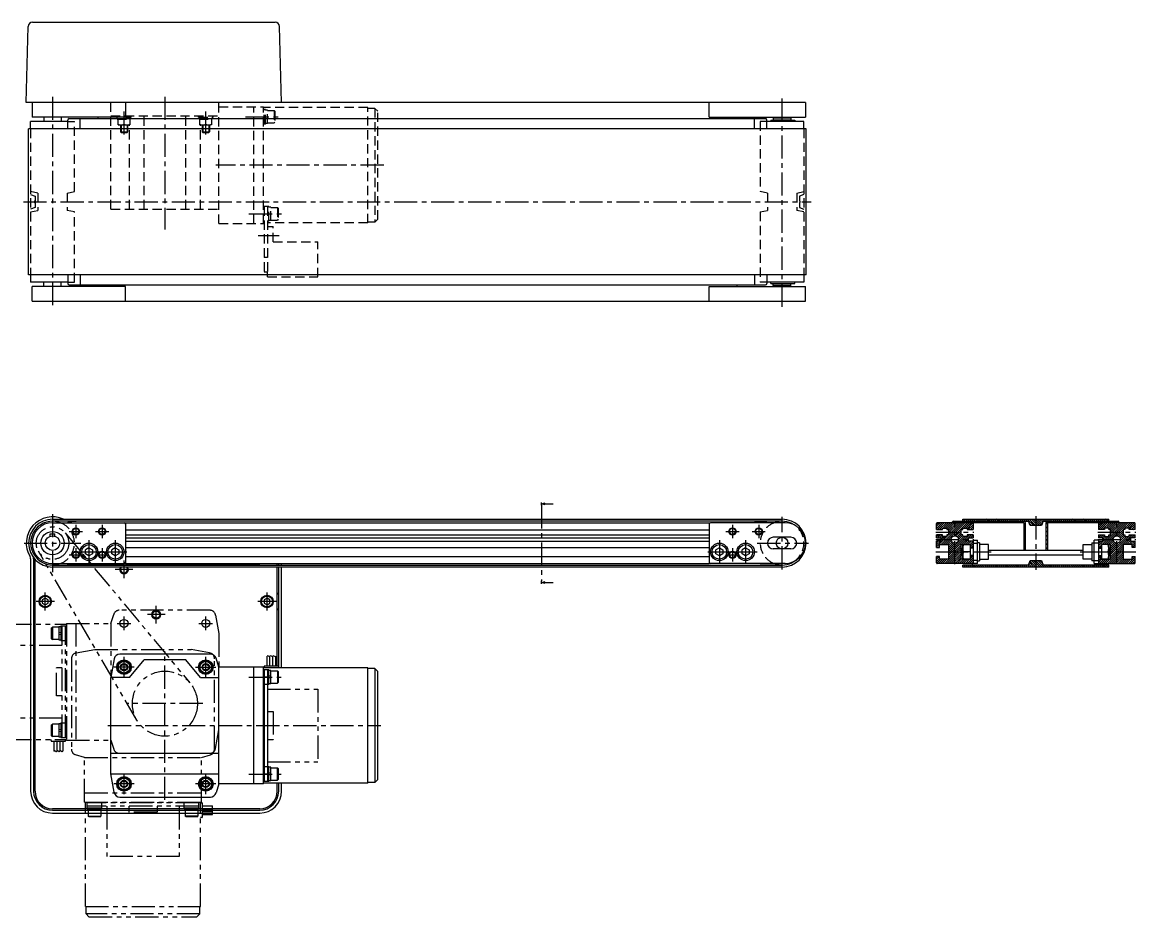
# Model space of a CAD drawing. Extents: x 0 to 1146, y -8 to 613.
# Drawn here: x 383 to 1146, y 0 to 613 of the extents above; entities that cross this region are included whole.
import ezdxf

# ---------------------------------------------------------------- set-up
doc = ezdxf.new("R2010")
doc.units = 0
doc.header["$LTSCALE"] = 0.5
for name, pattern in [('CENTER', [50.8, 31.75, -6.35, 6.35, -6.35]), ('DASHED', [19.05, 12.7, -6.35]), ('PHANTOM', [63.5, 31.75, -6.35, 6.35, -6.35, 6.35, -6.35])]:
    doc.linetypes.add(name, pattern=pattern)
doc.layers.get('0').update_dxf_attribs({"linetype": 'CONTINUOUS'})
for name, color, linetype in [('MSM_CENTER', 1, 'CENTER'), ('MSM_CONTINUOUS', 7, 'CONTINUOUS'), ('MSM_DASHED', 4, 'DASHED'), ('MSM_IMAGINARY', 6, 'PHANTOM'), ('MSM_NARROW', 5, 'CONTINUOUS')]:
    doc.layers.add(name, color=color, linetype=linetype)

# ---------------------------------------------------------------- blocks, each defined once
blk = doc.blocks.new('_OPEN30')
at = {"color": 0, "linetype": 'BYBLOCK'}
for p, q in [((-1, 0.27), (0, 0)), ((0, 0), (-1, -0.27)), ((0, 0), (-1, 0))]:
    blk.add_line(p, q, dxfattribs=at)
blk = doc.blocks.new('*U79')
at = {"layer": 'MSM_CONTINUOUS'}
blk.add_lwpolyline([(741.06, 282.9), (746.56, 282.9)], dxfattribs=at)
at = {"layer": 'MSM_CONTINUOUS', "xscale": 2.5, "yscale": 2.5, "zscale": 2.5, "rotation": 180}
blk.add_blockref('_OPEN30', (738.56, 282.9), dxfattribs=at)
blk = doc.blocks.new('*U80')
at = {"layer": 'MSM_CONTINUOUS'}
blk.add_lwpolyline([(741.06, 229.1), (746.56, 229.1)], dxfattribs=at)
at = {"layer": 'MSM_CONTINUOUS', "xscale": 2.5, "yscale": 2.5, "zscale": 2.5, "rotation": 180}
blk.add_blockref('_OPEN30', (738.56, 229.1), dxfattribs=at)

msp = doc.modelspace()

# ---------------------------------------------------------------- linework, layer by layer
at = {"layer": 'MSM_CENTER'}
for p, q in [((403.52, 561.9), (403.52, 417.9)), ((480.52, 561.9), (480.52, 470.9)), ((903.52, 417.9), (903.52, 561.9)), ((452.52, 535.9), (452.52, 552.9)), ((508.52, 535.9), (508.52, 552.9)), ((535.83, 548.13), (559.83, 548.13)), ((630.52, 514.9), (515.52, 514.9)), ((383.62, 489.9), (923.42, 489.9)), ((538.13, 481.66), (562.13, 481.66)), ((558.82, 466.66), (544.52, 466.66)), ((403.52, 275.9), (403.52, 236.1)), ((738.56, 281.9), (738.56, 230.1)), ((419.52, 268.5), (419.52, 259.5)), ((437.52, 268.5), (437.52, 259.5)), ((869.52, 268.5), (869.52, 259.5)), ((887.52, 268.5), (887.52, 259.5)), ((903.52, 238), (903.52, 274)), ((1021.89, 241.5), (1021.89, 270.5)), ((1077.39, 274.4), (1077.39, 237.6)), ((1132.89, 241.5), (1132.89, 270.5)), ((415.02, 264), (424.02, 264)), ((433.02, 264), (442.02, 264)), ((865.02, 264), (874.02, 264)), ((883.02, 264), (892.02, 264)), ((1008.89, 263.5), (1034.89, 263.5)), ((1119.89, 263.5), (1145.89, 263.5)), ((384.07, 256), (422.97, 256)), ((419.52, 252.5), (419.52, 243.5)), ((428.52, 258), (428.52, 242)), ((437.52, 252.5), (437.52, 243.5)), ((446.52, 258), (446.52, 242)), ((860.52, 258), (860.52, 242)), ((869.52, 252.5), (869.52, 243.5)), ((878.52, 258), (878.52, 242)), ((886.52, 256), (921.52, 256)), ((1008.89, 258.5), (1034.89, 258.5)), ((1119.89, 258.5), (1145.89, 258.5)), ((415.02, 248), (424.02, 248)), ((420.52, 250), (436.52, 250)), ((433.02, 248), (442.02, 248)), ((438.52, 250), (454.52, 250)), ((852.52, 250), (868.52, 250)), ((865.02, 248), (874.02, 248)), ((870.52, 250), (886.52, 250)), ((1008.89, 250), (1046.89, 250)), ((1107.89, 250), (1145.89, 250)), ((458.62, 238), (446.42, 238)), ((452.52, 231.9), (452.52, 244.1)), ((398.52, 209.75), (398.52, 222.25)), ((550.52, 209.75), (550.52, 222.25)), ((404.77, 216), (392.27, 216)), ((556.77, 216), (544.27, 216)), ((480.72, 207), (468.52, 207)), ((474.62, 200.9), (474.62, 213.1)), ((447.77, 201), (457.27, 201)), ((452.52, 196.25), (452.52, 205.75)), ((503.77, 201), (513.27, 201)), ((508.52, 196.25), (508.52, 205.75)), ((452.52, 164), (452.52, 178)), ((480.52, 80), (480.52, 182)), ((508.52, 164), (508.52, 178)), ((459.52, 171), (445.52, 171)), ((501.52, 171), (515.52, 171)), ((538.13, 164.23), (560.13, 164.23)), ((541.52, 164.23), (548.52, 164.23)), ((506.52, 146), (454.52, 146)), ((441.52, 131), (628.52, 131)), ((452.52, 84), (452.52, 98)), ((508.52, 84), (508.52, 98)), ((538.13, 97.77), (560.13, 97.77)), ((541.52, 97.77), (548.52, 97.77)), ((459.52, 91), (445.52, 91)), ((515.52, 91), (501.52, 91))]:
    msp.add_line(p, q, dxfattribs=at)
at = {"layer": 'MSM_CONTINUOUS'}
for p, q in [((389.89, 612.9), (556.16, 612.9)), ((385.52, 557.9), (386.89, 609.98)), ((560.52, 557.9), (559.16, 609.98)), ((919.52, 557.9), (385.52, 557.9)), ((389.52, 557.9), (389.52, 547.9)), ((453.52, 557.9), (453.52, 547.9)), ((853.52, 547.9), (853.52, 557.9)), ((919.52, 557.9), (919.52, 547.9)), ((413.97, 544.9), (388.52, 544.9)), ((388.52, 539.9), (388.52, 544.9)), ((453.52, 547.9), (389.52, 547.9)), ((397.52, 547.9), (397.52, 544.9)), ((409.52, 547.9), (409.52, 544.9)), ((413.97, 539.9), (413.97, 545.9)), ((414.97, 546.9), (892.08, 546.9)), ((422.48, 539.9), (422.48, 546.9)), ((434.52, 547.9), (434.52, 546.9)), ((853.52, 547.9), (919.52, 547.9)), ((872.52, 546.9), (872.52, 547.9)), ((884.57, 539.9), (884.57, 546.9)), ((893.08, 539.9), (893.08, 545.9)), ((918.52, 544.9), (893.08, 544.9)), ((895.87, 545.9), (912.27, 545.9)), ((895.87, 545.9), (895.87, 544.9)), ((897.72, 547.55), (897.52, 547.35)), ((897.52, 547.35), (909.52, 547.35)), ((897.52, 547.35), (897.52, 546.05)), ((897.52, 546.05), (909.52, 546.05)), ((897.72, 547.55), (909.32, 547.55)), ((897.77, 546.05), (897.77, 545.9)), ((899.52, 547.55), (899.52, 547.9)), ((907.52, 547.55), (907.52, 547.9)), ((909.27, 546.05), (909.27, 545.9)), ((909.32, 547.55), (909.52, 547.35)), ((909.32, 547.55), (909.52, 547.35)), ((909.52, 547.35), (909.52, 546.05)), ((912.27, 545.9), (912.27, 544.9)), ((918.52, 539.9), (918.52, 544.9)), ((919.92, 539.9), (387.12, 539.9)), ((387.12, 439.9), (387.12, 539.9)), ((919.92, 439.9), (919.92, 539.9)), ((919.92, 439.9), (387.12, 439.9)), ((388.52, 439.9), (388.52, 434.9)), ((413.97, 439.9), (413.97, 433.9)), ((422.48, 439.9), (422.48, 432.9)), ((884.57, 439.9), (884.57, 432.9)), ((893.08, 439.9), (893.08, 433.9)), ((918.52, 439.9), (918.52, 434.9)), ((413.97, 434.9), (388.52, 434.9)), ((389.52, 421.9), (389.52, 431.9)), ((453.52, 431.9), (389.52, 431.9)), ((397.52, 431.9), (397.52, 434.9)), ((409.52, 431.9), (409.52, 434.9)), ((414.97, 432.9), (892.08, 432.9)), ((434.52, 431.9), (434.52, 432.9)), ((453.52, 421.9), (453.52, 431.9)), ((853.52, 431.9), (919.52, 431.9)), ((853.52, 421.9), (853.52, 431.9)), ((872.52, 432.9), (872.52, 431.9)), ((918.52, 434.9), (893.08, 434.9)), ((895.87, 433.9), (895.87, 434.9)), ((895.87, 433.9), (912.27, 433.9)), ((897.52, 433.75), (909.52, 433.75)), ((897.52, 432.45), (897.52, 433.75)), ((897.52, 432.45), (909.52, 432.45)), ((897.72, 432.25), (897.52, 432.45)), ((897.72, 432.25), (909.32, 432.25)), ((897.77, 433.75), (897.77, 433.9)), ((899.52, 431.9), (899.52, 432.25)), ((907.52, 431.9), (907.52, 432.25)), ((909.27, 433.75), (909.27, 433.9)), ((909.32, 432.25), (909.52, 432.45)), ((909.52, 432.45), (909.52, 433.75)), ((912.27, 433.9), (912.27, 434.9)), ((919.52, 421.9), (919.52, 431.9)), ((389.52, 421.9), (919.52, 421.9)), ((738.56, 281.9), (738.56, 283.9)), ((403.52, 272.4), (903.52, 272.4)), ((903.52, 271), (403.52, 271)), ((403.52, 270), (452.52, 270)), ((422.42, 270.99), (413.97, 270.26)), ((413.97, 270.26), (413.99, 270)), ((453.52, 270), (853.52, 270)), ((453.52, 270), (453.52, 242)), ((853.52, 270), (853.52, 242)), ((905.52, 270), (854.52, 270)), ((884.63, 270.99), (893.08, 270.26)), ((893.06, 270), (893.08, 270.26)), ((1009.39, 265.25), (1009.39, 269.5)), ((1069.39, 270), (1009.89, 270)), ((1020.39, 270), (1020.39, 270.5)), ((1020.89, 271), (1072.39, 271)), ((1027.39, 272.4), (1127.39, 272.4)), ((1027.39, 271), (1027.39, 272.4)), ((1034.39, 269.5), (1034.39, 265.25)), ((1069.39, 251), (1069.39, 270)), ((1070.39, 251), (1070.39, 270)), ((1073.49, 268), (1072.39, 271)), ((1076.89, 268), (1073.49, 268)), ((1081.29, 268), (1077.89, 268)), ((1082.39, 271), (1081.29, 268)), ((1082.39, 271), (1133.89, 271)), ((1084.39, 270), (1084.39, 251)), ((1085.39, 270), (1085.39, 251)), ((1144.89, 270), (1085.39, 270)), ((1120.39, 269.5), (1120.39, 265.25)), ((1127.39, 271), (1127.39, 272.4)), ((1134.39, 270.5), (1134.39, 270)), ((1145.39, 265.25), (1145.39, 269.5)), ((402.02, 262.4), (405.02, 262.4)), ((402.02, 260.77), (402.02, 262.4)), ((405.02, 260.77), (405.02, 262.4)), ((453.52, 265.2), (853.52, 265.2)), ((453.52, 261.7), (853.52, 261.7)), ((453.52, 259.6), (853.52, 259.6)), ((909.52, 260), (897.52, 260)), ((1009.39, 265.25), (1013.39, 265.25)), ((1013.39, 261.75), (1009.39, 261.75)), ((1009.39, 259.6), (1009.39, 261.75)), ((1009.39, 259.6), (1012.39, 259.6)), ((1012.39, 259.6), (1012.39, 257.4)), ((1013.39, 265.25), (1013.39, 266.35)), ((1013.39, 266.35), (1016.39, 266.35)), ((1013.39, 260.65), (1013.39, 261.75)), ((1016.39, 260.65), (1013.39, 260.65)), ((1016.39, 266.35), (1016.39, 265.25)), ((1016.39, 265.25), (1017.59, 265.25)), ((1017.59, 261.75), (1016.39, 261.75)), ((1016.39, 261.75), (1016.39, 260.65)), ((1017.59, 265.25), (1017.59, 261.75)), ((1026.19, 261.75), (1026.19, 265.25)), ((1026.19, 265.25), (1027.39, 265.25)), ((1027.39, 261.75), (1026.19, 261.75)), ((1027.39, 265.25), (1027.39, 266.35)), ((1027.39, 266.35), (1030.39, 266.35)), ((1027.39, 260.65), (1027.39, 261.75)), ((1030.39, 260.65), (1027.39, 260.65)), ((1030.39, 266.35), (1030.39, 265.25)), ((1030.39, 265.25), (1034.39, 265.25)), ((1034.39, 261.75), (1030.39, 261.75)), ((1030.39, 261.75), (1030.39, 260.65)), ((1031.39, 257.4), (1031.39, 259.6)), ((1031.39, 259.6), (1034.39, 259.6)), ((1034.39, 261.75), (1034.39, 259.6)), ((1124.39, 265.25), (1120.39, 265.25)), ((1120.39, 261.75), (1120.39, 259.6)), ((1120.39, 261.75), (1124.39, 261.75)), ((1123.39, 259.6), (1120.39, 259.6)), ((1123.39, 257.4), (1123.39, 259.6)), ((1127.39, 266.35), (1124.39, 266.35)), ((1124.39, 266.35), (1124.39, 265.25)), ((1124.39, 261.75), (1124.39, 260.65)), ((1124.39, 260.65), (1127.39, 260.65)), ((1127.39, 265.25), (1127.39, 266.35)), ((1128.59, 265.25), (1127.39, 265.25)), ((1127.39, 260.65), (1127.39, 261.75)), ((1127.39, 261.75), (1128.59, 261.75)), ((1128.59, 261.75), (1128.59, 265.25)), ((1138.39, 265.25), (1137.19, 265.25)), ((1137.19, 265.25), (1137.19, 261.75)), ((1137.19, 261.75), (1138.39, 261.75)), ((1141.39, 266.35), (1138.39, 266.35)), ((1138.39, 266.35), (1138.39, 265.25)), ((1138.39, 261.75), (1138.39, 260.65)), ((1138.39, 260.65), (1141.39, 260.65)), ((1141.39, 265.25), (1141.39, 266.35)), ((1145.39, 265.25), (1141.39, 265.25)), ((1141.39, 260.65), (1141.39, 261.75)), ((1141.39, 261.75), (1145.39, 261.75)), ((1145.39, 259.6), (1142.39, 259.6)), ((1142.39, 259.6), (1142.39, 257.4)), ((1145.39, 259.6), (1145.39, 261.75)), ((428.52, 252.75), (426.14, 251.37)), ((428.52, 252.75), (430.9, 251.37)), ((446.52, 252.75), (444.14, 251.37)), ((446.52, 252.75), (448.9, 251.37)), ((453.52, 257.4), (853.52, 257.4)), ((453.52, 253.1), (853.52, 253.1)), ((860.52, 252.75), (858.14, 251.37)), ((860.52, 252.75), (862.9, 251.37)), ((878.52, 252.75), (876.14, 251.37)), ((878.52, 252.75), (880.9, 251.37)), ((909.52, 252), (897.52, 252)), ((1012.39, 257.4), (1009.39, 257.4)), ((1009.39, 253.1), (1009.39, 257.4)), ((1009.39, 253.1), (1011.39, 253.1)), ((1011.39, 253.1), (1011.39, 255.1)), ((1011.39, 255.1), (1017.59, 255.1)), ((1017.59, 255.1), (1017.59, 244.9)), ((1026.19, 244.9), (1026.19, 255.1)), ((1026.19, 255.1), (1032.39, 255.1)), ((1026.89, 252.46), (1027.39, 252.96)), ((1026.89, 252.46), (1026.89, 247.54)), ((1027.39, 245), (1027.39, 255)), ((1027.39, 255), (1032.39, 255)), ((1034.39, 257.4), (1031.39, 257.4)), ((1032.39, 255.1), (1032.39, 244.9)), ((1032.39, 253.1), (1034.39, 253.1)), ((1034.39, 253), (1032.39, 253)), ((1034.39, 258), (1034.39, 242)), ((1034.39, 258), (1037.39, 258)), ((1034.39, 256), (1037.39, 256)), ((1037.39, 242), (1037.39, 258)), ((1038.89, 256.1), (1037.39, 256.1)), ((1038.89, 256.1), (1038.89, 243.9)), ((1044.89, 255), (1038.89, 255)), ((1044.89, 245), (1044.89, 255)), ((1109.89, 255), (1115.89, 255)), ((1109.89, 245), (1109.89, 255)), ((1115.89, 256.1), (1117.39, 256.1)), ((1115.89, 256.1), (1115.89, 243.9)), ((1120.39, 258), (1117.39, 258)), ((1117.39, 242), (1117.39, 258)), ((1120.39, 256), (1117.39, 256)), ((1120.39, 258), (1120.39, 242)), ((1120.39, 257.4), (1123.39, 257.4)), ((1122.39, 253.1), (1120.39, 253.1)), ((1120.39, 253), (1122.39, 253)), ((1128.59, 255.1), (1122.39, 255.1)), ((1122.39, 255.1), (1122.39, 244.9)), ((1127.39, 255), (1122.39, 255)), ((1127.39, 245), (1127.39, 255)), ((1127.89, 252.46), (1127.39, 252.96)), ((1127.89, 252.46), (1127.89, 247.54)), ((1128.59, 244.9), (1128.59, 255.1)), ((1143.39, 255.1), (1137.19, 255.1)), ((1137.19, 255.1), (1137.19, 244.9)), ((1142.39, 257.4), (1145.39, 257.4)), ((1143.39, 253.1), (1143.39, 255.1)), ((1145.39, 253.1), (1143.39, 253.1)), ((1145.39, 253.1), (1145.39, 257.4)), ((388.52, 245.18), (388.52, 86)), ((390.52, 245.18), (390.52, 86)), ((391.52, 86), (391.52, 244.82)), ((426.14, 248.63), (426.14, 251.37)), ((428.52, 247.25), (426.14, 248.63)), ((430.9, 248.63), (428.52, 247.25)), ((430.9, 251.37), (430.9, 248.63)), ((444.14, 248.63), (444.14, 251.37)), ((446.52, 247.25), (444.14, 248.63)), ((448.9, 248.63), (446.52, 247.25)), ((448.9, 251.37), (448.9, 248.63)), ((453.52, 246.9), (853.52, 246.9)), ((858.14, 248.63), (858.14, 251.37)), ((860.52, 247.25), (858.14, 248.63)), ((862.9, 248.63), (860.52, 247.25)), ((862.9, 251.37), (862.9, 248.63)), ((876.14, 248.63), (876.14, 251.37)), ((878.52, 247.25), (876.14, 248.63)), ((880.9, 248.63), (878.52, 247.25)), ((880.9, 251.37), (880.9, 248.63)), ((1011.39, 246.9), (1009.39, 246.9)), ((1009.39, 242.5), (1009.39, 246.9)), ((1011.39, 244.9), (1011.39, 246.9)), ((1017.59, 244.9), (1011.39, 244.9)), ((1032.39, 244.9), (1026.19, 244.9)), ((1026.89, 247.54), (1027.39, 247.04)), ((1027.39, 245), (1032.39, 245)), ((1032.39, 250), (1027.83, 250)), ((1032.39, 247), (1034.39, 247)), ((1034.39, 246.9), (1032.39, 246.9)), ((1038.89, 245), (1044.89, 245)), ((1109.89, 251), (1044.89, 251)), ((1109.89, 247.8), (1044.89, 247.8)), ((1115.89, 245), (1109.89, 245)), ((1122.39, 247), (1120.39, 247)), ((1120.39, 246.9), (1122.39, 246.9)), ((1122.39, 250), (1126.94, 250)), ((1127.39, 245), (1122.39, 245)), ((1122.39, 244.9), (1128.59, 244.9)), ((1127.89, 247.54), (1127.39, 247.04)), ((1137.19, 244.9), (1143.39, 244.9)), ((1143.39, 244.9), (1143.39, 246.9)), ((1143.39, 246.9), (1145.39, 246.9)), ((1145.39, 242.5), (1145.39, 246.9)), ((403.52, 242), (452.52, 242)), ((403.52, 241), (903.52, 241)), ((903.52, 239.6), (403.52, 239.6)), ((545.52, 241), (413.47, 241)), ((453.52, 242), (853.52, 242)), ((557.52, 241), (557.52, 242)), ((557.52, 171.8), (557.52, 239.6)), ((558.52, 241), (558.52, 242)), ((558.52, 170.5), (558.52, 239.6)), ((560.52, 241), (560.52, 242)), ((560.52, 170.5), (560.52, 239.6)), ((905.52, 242), (854.52, 242)), ((888.52, 242), (903.52, 242)), ((1033.89, 242), (1009.89, 242)), ((1072.39, 241), (1027.39, 241)), ((1027.39, 239.6), (1027.39, 241)), ((1127.39, 239.6), (1027.39, 239.6)), ((1037.39, 244), (1034.39, 244)), ((1037.39, 242), (1034.39, 242)), ((1037.39, 243.9), (1038.89, 243.9)), ((1072.39, 241), (1073.49, 244)), ((1073.49, 244), (1076.89, 244)), ((1077.89, 244), (1081.29, 244)), ((1081.29, 244), (1082.39, 241)), ((1127.39, 241), (1082.39, 241)), ((1117.39, 243.9), (1115.89, 243.9)), ((1117.39, 244), (1120.39, 244)), ((1117.39, 242), (1120.39, 242)), ((1120.89, 242), (1144.89, 242)), ((1127.39, 239.6), (1127.39, 241)), ((738.56, 228.1), (738.56, 230.1)), ((398.52, 218.31), (396.52, 217.15)), ((396.52, 217.15), (396.52, 214.85)), ((396.52, 214.85), (398.52, 213.69)), ((400.52, 217.15), (398.52, 218.31)), ((398.52, 213.69), (400.52, 214.85)), ((400.52, 214.85), (400.52, 217.15)), ((550.52, 218.31), (548.52, 217.15)), ((548.52, 217.15), (548.52, 214.85)), ((548.52, 214.85), (550.52, 213.69)), ((552.52, 217.15), (550.52, 218.31)), ((550.52, 213.69), (552.52, 214.85)), ((552.52, 214.85), (552.52, 217.15)), ((445.76, 176.69), (443.52, 164)), ((452.52, 175.62), (448.52, 173.31)), ((511.77, 180), (449.7, 180)), ((456.52, 173.31), (452.52, 175.62)), ((456.19, 164), (466.26, 176)), ((494.79, 176), (466.26, 176)), ((504.86, 164), (494.79, 176)), ((508.52, 175.62), (504.52, 173.31)), ((512.52, 173.31), (508.52, 175.62)), ((517.52, 171), (515.58, 177.2)), ((550.52, 171.8), (550.52, 178.55)), ((552.52, 171.8), (552.52, 178.55)), ((554.52, 171.8), (554.52, 178.55)), ((556.52, 171.8), (556.52, 178.55)), ((448.52, 173.31), (448.52, 168.69)), ((448.52, 168.69), (452.52, 166.38)), ((452.52, 166.38), (456.52, 168.69)), ((456.52, 168.69), (456.52, 173.31)), ((504.52, 173.31), (504.52, 168.69)), ((504.52, 168.69), (508.52, 166.38)), ((508.52, 166.38), (512.52, 168.69)), ((512.52, 168.69), (512.52, 173.31)), ((517.52, 91), (517.52, 171)), ((548.02, 171), (517.52, 171)), ((541.52, 91), (541.52, 171)), ((548.02, 91), (548.02, 171)), ((619.52, 170.5), (548.02, 170.5)), ((551.82, 169.23), (548.02, 169.23)), ((548.52, 170.5), (548.52, 171.3)), ((548.52, 169.23), (548.52, 92.77)), ((558.02, 171.8), (549.02, 171.8)), ((550.82, 169.23), (550.82, 92.77)), ((551.82, 159.23), (551.82, 169.23)), ((553.12, 168.83), (551.82, 168.83)), ((553.13, 159.63), (553.13, 168.83)), ((553.13, 168.48), (557.63, 168.48)), ((558.13, 167.98), (557.63, 168.48)), ((557.63, 168.48), (557.63, 159.98)), ((558.13, 167.98), (558.13, 160.48)), ((619.52, 91.5), (619.52, 170.5)), ((624.52, 170), (619.52, 170)), ((624.52, 170), (624.52, 92)), ((626.52, 168), (624.52, 170)), ((626.52, 94), (626.52, 168)), ((443.52, 98), (443.52, 164)), ((456.19, 164), (443.52, 164)), ((504.86, 164), (517.52, 164)), ((550.82, 164.23), (548.52, 164.23)), ((553.13, 164.76), (551.83, 165.04)), ((553.13, 163.43), (551.83, 163.71)), ((558.13, 160.48), (557.63, 159.98)), ((551.82, 159.23), (548.02, 159.23)), ((553.12, 159.63), (551.82, 159.63)), ((553.13, 159.98), (557.63, 159.98)), ((443.52, 112), (517.52, 112)), ((551.82, 102.77), (548.02, 102.77)), ((551.82, 92.77), (551.82, 102.77)), ((553.12, 102.37), (551.82, 102.37)), ((553.13, 93.17), (553.13, 102.37)), ((553.13, 102.02), (557.63, 102.02)), ((558.13, 101.52), (557.63, 102.02)), ((557.63, 93.52), (557.63, 102.02)), ((558.13, 101.52), (558.13, 94.02)), ((443.52, 98), (517.52, 98)), ((445.76, 85.31), (443.52, 98)), ((452.52, 95.62), (448.52, 93.31)), ((448.52, 93.31), (448.52, 88.69)), ((456.52, 93.31), (452.52, 95.62)), ((456.52, 88.69), (456.52, 93.31)), ((508.52, 95.62), (504.52, 93.31)), ((504.52, 93.31), (504.52, 88.69)), ((512.52, 93.31), (508.52, 95.62)), ((512.52, 88.69), (512.52, 93.31)), ((551.82, 92.77), (548.02, 92.77)), ((550.82, 97.77), (548.52, 97.77)), ((553.12, 93.17), (551.82, 93.17)), ((553.13, 98.29), (551.83, 98.57)), ((553.13, 96.96), (551.83, 97.24)), ((553.13, 93.52), (557.63, 93.52)), ((558.13, 94.02), (557.63, 93.52)), ((624.52, 92), (619.52, 92)), ((624.52, 92), (626.52, 94)), ((448.52, 88.69), (452.52, 86.38)), ((452.52, 86.38), (456.52, 88.69)), ((504.52, 88.69), (508.52, 86.38)), ((508.52, 86.38), (512.52, 88.69)), ((517.52, 91), (515.58, 84.8)), ((548.02, 91), (517.52, 91)), ((619.52, 91.5), (548.02, 91.5)), ((557.52, 86), (557.52, 91.5)), ((558.52, 86), (558.52, 91.5)), ((560.52, 86), (560.52, 91.5)), ((449.7, 82), (511.77, 82)), ((545.52, 74), (403.52, 74)), ((403.52, 73), (545.52, 73)), ((403.52, 71), (545.52, 71))]:
    msp.add_line(p, q, dxfattribs=at)
for centre, radius in [((403.52, 256), 8), ((403.52, 256), 5), ((419.52, 264), 2.07), ((437.52, 264), 2.07), ((869.52, 264), 2.07), ((887.52, 264), 2.07), ((903.52, 256), 4), ((1021.89, 258.5), 2.5), ((1132.89, 258.5), 2.5), ((428.52, 250), 6), ((428.52, 250), 5), ((446.52, 250), 6), ((446.52, 250), 5), ((860.52, 250), 6), ((860.52, 250), 5), ((878.52, 250), 6), ((878.52, 250), 5), ((419.52, 248), 2.07), ((437.52, 248), 2.07), ((869.52, 248), 2.07), ((398.52, 216), 4.25), ((398.52, 216), 3.75), ((550.52, 216), 4.25), ((550.52, 216), 3.75), ((474.62, 207), 2.46), ((452.52, 201), 2.75), ((508.52, 201), 2.75), ((452.52, 171), 5), ((508.52, 171), 5), ((452.52, 171), 4), ((452.52, 171), 2.5), ((508.52, 171), 4), ((508.52, 171), 2.5), ((452.52, 91), 5), ((452.52, 91), 4), ((452.52, 91), 2.07), ((508.52, 91), 5), ((508.52, 91), 4), ((508.52, 91), 2.07)]:
    msp.add_circle(centre, radius, dxfattribs=at)
for centre, radius, start, end in [((389.89, 609.9), 3, 90, 178.5), ((556.16, 609.9), 3, 1.5, 90), ((414.97, 545.9), 1, 90, 180), ((892.08, 545.9), 1, 0, 90), ((414.97, 433.9), 1, 180, 270), ((892.08, 433.9), 1, 270, 0), ((403.52, 256), 18, 65.65935, 211.00272), ((403.52, 256), 16.4, 90, 270), ((403.52, 256), 15, 68.96053, 291.03947), ((403.52, 256), 14, 90, 270), ((422.46, 270.5), 0.5, 90, 95), ((452.52, 269), 1, 0, 90), ((854.52, 269), 1, 90, 180), ((884.59, 270.5), 0.5, 85, 90), ((903.52, 256), 15, 56.63299, 111.03947), ((903.52, 256), 16.4, 270, 90), ((905.52, 256), 14, 270, 90), ((1009.89, 269.5), 0.5, 90, 180), ((1020.89, 270.5), 0.5, 90, 180), ((1033.89, 269.5), 0.5, 0, 90), ((1069.39, 270), 1, 0, 90), ((1077.39, 268), 0.5, 0, 180), ((1085.39, 270), 1, 90, 180), ((1120.89, 269.5), 0.5, 90, 180), ((1133.89, 270.5), 0.5, 0, 90), ((1144.89, 269.5), 0.5, 0, 90), ((897.52, 256), 4, 90, 270), ((909.52, 256), 4, 270, 90), ((1034.61, 252.5), 7.22, 159.74384, 200.25616), ((1120.16, 252.5), 7.22, 339.74384, 20.25616), ((385.52, 245.18), 3, 0, 31.00272), ((385.52, 245.18), 5, 0, 10.76835), ((1034.61, 247.5), 7.22, 159.74384, 200.25616), ((1120.16, 247.5), 7.22, 339.74384, 20.25616), ((452.52, 238), 3, 147.76905, 32.23095), ((452.52, 243), 1, 270, 0), ((854.52, 243), 1, 180, 270), ((903.52, 256), 15, 248.96053, 303.36701), ((1009.89, 242.5), 0.5, 180, 270), ((1033.89, 242.5), 0.5, 270, 0), ((1077.39, 244), 0.5, 180, 0), ((1120.89, 242.5), 0.5, 180, 270), ((1144.89, 242.5), 0.5, 270, 0), ((391.52, 222), 1, 180, 270), ((557.52, 222), 1, 270, 0), ((391.52, 210), 1, 90, 180), ((557.52, 210), 1, 0, 90), ((449.7, 176), 4, 90, 170), ((452.52, 171), 4.6, 90.40815, 149.59185), ((452.52, 171), 4.6, 30.40815, 89.59185), ((508.52, 171), 4.6, 90.40815, 149.59185), ((508.52, 171), 4.6, 30.40815, 89.59185), ((511.77, 176), 4, 17.39751, 90), ((452.52, 171), 4.6, 150.40815, 209.59185), ((452.52, 171), 4.6, 210.40815, 269.59185), ((452.52, 171), 4.6, 270.40815, 329.59185), ((452.52, 171), 4.6, 330.40815, 29.59185), ((508.52, 171), 4.6, 150.40815, 209.59185), ((508.52, 171), 4.6, 210.40815, 269.59185), ((508.52, 171), 4.6, 270.40815, 329.59185), ((508.52, 171), 4.6, 330.40815, 29.59185), ((549.02, 171.3), 0.5, 90, 180), ((558.02, 171.3), 0.5, 0, 90), ((391.52, 131.92), 1, 180, 260.40593), ((390.52, 126), 5, 78.46304, 80.40593), ((391.52, 120.08), 1, 99.59407, 180), ((390.52, 126), 5, 279.59407, 281.53696), ((452.52, 91), 4.6, 150.40815, 209.59185), ((452.52, 91), 4.6, 90.40815, 149.59185), ((452.52, 91), 4.6, 30.40815, 89.59185), ((452.52, 91), 4.6, 330.40815, 29.59185), ((508.52, 91), 4.6, 150.40815, 209.59185), ((508.52, 91), 4.6, 90.40815, 149.59185), ((508.52, 91), 4.6, 30.40815, 89.59185), ((508.52, 91), 4.6, 330.40815, 29.59185), ((403.52, 86), 15, 180, 270), ((403.52, 86), 13, 180, 270), ((403.52, 86), 12, 180, 270), ((449.7, 86), 4, 190, 270), ((452.52, 91), 4.6, 210.40815, 269.59185), ((452.52, 91), 4.6, 270.40815, 329.59185), ((508.52, 91), 4.6, 210.40815, 269.59185), ((508.52, 91), 4.6, 270.40815, 329.59185), ((511.77, 86), 4, 270, 342.60249), ((545.52, 86), 12, 270, 0), ((545.52, 86), 13, 270, 0), ((545.52, 86), 15, 270, 0)]:
    msp.add_arc(centre, radius, start, end, dxfattribs=at)
at = {"layer": 'MSM_DASHED'}
for p, q in [((443.52, 484.9), (443.52, 557.9)), ((517.52, 474.9), (517.52, 557.9)), ((517.52, 554.9), (548.02, 554.9)), ((541.52, 474.9), (541.52, 554.9)), ((548.02, 474.9), (548.02, 554.9)), ((619.52, 554.4), (548.02, 554.4)), ((549.52, 553.13), (548.02, 553.13)), ((548.52, 543.13), (548.52, 553.13)), ((549.52, 543.13), (549.52, 553.13)), ((550.82, 552.73), (549.52, 552.73)), ((550.83, 543.53), (550.83, 552.73)), ((550.83, 552.38), (555.33, 552.38)), ((555.83, 551.88), (555.33, 552.38)), ((555.33, 552.38), (555.33, 543.88)), ((555.83, 551.88), (555.83, 544.38)), ((619.52, 475.4), (619.52, 554.4)), ((624.52, 553.9), (619.52, 553.9)), ((624.52, 553.9), (624.52, 475.9)), ((626.52, 551.9), (624.52, 553.9)), ((626.52, 477.9), (626.52, 551.9)), ((413.97, 544.9), (418.52, 544.9)), ((418.52, 496.9), (418.52, 544.9)), ((443.52, 548.9), (517.52, 548.9)), ((447.52, 547.9), (447.52, 548.9)), ((447.92, 546.6), (447.92, 547.9)), ((447.92, 546.6), (457.12, 546.6)), ((448.52, 542.6), (448.52, 546.6)), ((448.52, 542.6), (456.52, 542.6)), ((450.02, 542.6), (450.02, 537.83)), ((450.46, 542.6), (450.46, 537.4)), ((452.52, 542.95), (452.52, 546.6)), ((453.52, 547.9), (457.52, 547.9)), ((454.59, 542.6), (454.59, 537.4)), ((455.02, 542.6), (455.02, 537.83)), ((456.19, 484.9), (456.19, 542.6)), ((456.52, 546.6), (456.52, 542.6)), ((457.12, 546.6), (457.12, 547.9)), ((457.52, 547.9), (457.52, 548.9)), ((466.26, 484.9), (466.26, 548.9)), ((494.79, 484.9), (494.79, 548.9)), ((503.52, 547.9), (503.52, 548.9)), ((503.52, 547.9), (513.52, 547.9)), ((503.92, 546.6), (503.92, 547.9)), ((503.92, 546.6), (513.12, 546.6)), ((504.52, 542.6), (504.52, 546.6)), ((504.52, 542.6), (512.52, 542.6)), ((504.86, 484.9), (504.86, 542.6)), ((506.02, 542.6), (506.02, 537.83)), ((506.46, 542.6), (506.46, 537.4)), ((508.52, 542.95), (508.52, 546.6)), ((510.59, 542.6), (510.59, 537.4)), ((511.02, 542.6), (511.02, 537.83)), ((512.52, 546.6), (512.52, 542.6)), ((513.12, 546.6), (513.12, 547.9)), ((513.52, 547.9), (513.52, 548.9)), ((549.52, 543.13), (548.02, 543.13)), ((550.82, 543.53), (549.52, 543.53)), ((550.83, 543.88), (555.33, 543.88)), ((555.83, 544.38), (555.33, 543.88)), ((893.08, 544.9), (888.52, 544.9)), ((888.52, 544.9), (888.52, 496.9)), ((388.52, 539.9), (388.52, 439.9)), ((450.46, 537.4), (450.02, 537.83)), ((450.02, 537.83), (455.02, 537.83)), ((450.46, 537.4), (454.59, 537.4)), ((454.59, 537.4), (455.02, 537.83)), ((506.46, 537.4), (506.02, 537.83)), ((506.02, 537.83), (511.02, 537.83)), ((506.46, 537.4), (510.59, 537.4)), ((510.59, 537.4), (511.02, 537.83)), ((918.52, 539.9), (918.52, 439.9)), ((393.52, 495.8), (388.52, 496.9)), ((413.52, 495.8), (418.52, 496.9)), ((893.52, 495.8), (888.52, 496.9)), ((913.52, 495.8), (918.52, 496.9)), ((388.52, 494.9), (391.52, 493.8)), ((391.52, 493.8), (391.52, 490.4)), ((391.52, 489.4), (391.52, 486)), ((393.52, 495.8), (393.52, 484)), ((413.52, 495.8), (413.52, 484)), ((893.52, 495.8), (893.52, 484)), ((913.52, 495.8), (913.52, 484)), ((918.52, 494.9), (915.52, 493.8)), ((915.52, 493.8), (915.52, 490.4)), ((915.52, 489.4), (915.52, 486)), ((391.52, 486), (388.52, 484.9)), ((388.52, 482.9), (393.52, 484)), ((418.52, 482.9), (413.52, 484)), ((418.52, 434.9), (418.52, 482.9)), ((443.52, 484.9), (517.52, 484.9)), ((551.82, 486.66), (548.02, 486.66)), ((548.52, 486.66), (548.52, 441.66)), ((550.82, 486.66), (550.82, 441.66)), ((551.82, 476.66), (551.82, 486.66)), ((553.12, 486.26), (551.82, 486.26)), ((553.13, 477.06), (553.13, 486.26)), ((553.13, 485.91), (557.63, 485.91)), ((558.13, 485.41), (557.63, 485.91)), ((557.63, 485.91), (557.63, 477.41)), ((558.13, 485.41), (558.13, 477.91)), ((888.52, 482.9), (893.52, 484)), ((888.52, 482.9), (888.52, 434.9)), ((918.52, 482.9), (913.52, 484)), ((915.52, 486), (918.52, 484.9)), ((517.52, 474.9), (548.02, 474.9)), ((548.52, 476.66), (548.02, 476.66)), ((548.52, 475.4), (548.02, 475.4)), ((551.82, 476.66), (550.82, 476.66)), ((619.52, 475.4), (550.82, 475.4)), ((553.12, 477.06), (551.82, 477.06)), ((553.13, 477.41), (557.63, 477.41)), ((558.13, 477.91), (557.63, 477.41)), ((624.52, 475.9), (619.52, 475.9)), ((624.52, 475.9), (626.52, 477.9)), ((550.82, 472.86), (554.82, 472.86)), ((554.82, 462.36), (554.82, 472.86)), ((554.82, 462.36), (585.32, 462.36)), ((585.32, 438.36), (585.32, 462.36)), ((550.82, 451.66), (548.52, 451.66)), ((550.82, 441.66), (548.52, 441.66)), ((550.82, 438.36), (550.82, 441.66)), ((550.82, 438.36), (585.32, 438.36)), ((413.97, 434.9), (418.52, 434.9)), ((893.08, 434.9), (888.52, 434.9))]:
    msp.add_line(p, q, dxfattribs=at)
for centre, radius, start, end in [((450.52, 548.37), 5.78, 249.74384, 290.25616), ((454.52, 548.37), 5.78, 249.74384, 290.25616), ((506.52, 548.37), 5.78, 249.74384, 290.25616), ((510.52, 548.37), 5.78, 249.74384, 290.25616), ((391.52, 489.9), 0.5, 90, 270), ((915.52, 489.9), 0.5, 270, 90), ((403.52, 256), 15, 291.03947, 68.96053), ((903.52, 256), 15, 111.03947, 248.96053), ((903.52, 256), 15, 303.36701, 56.63299)]:
    msp.add_arc(centre, radius, start, end, dxfattribs=at)
at = {"layer": 'MSM_IMAGINARY'}
for p, q in [((412.09, 263.12), (497.65, 160.25)), ((461.27, 134.78), (393.9, 250.39)), ((443.52, 201), (445.47, 207.2)), ((511.35, 210), (449.28, 210)), ((515.29, 206.69), (517.52, 194)), ((341.52, 200.5), (413.02, 200.5)), ((402.92, 197.98), (403.42, 198.48)), ((407.92, 198.48), (403.42, 198.48)), ((403.42, 198.48), (403.42, 189.98)), ((407.92, 198.83), (409.22, 198.83)), ((407.92, 198.83), (407.92, 189.63)), ((409.22, 199.23), (409.22, 189.23)), ((409.22, 199.23), (413.02, 199.23)), ((410.22, 122.77), (410.22, 199.23)), ((412.52, 122.77), (412.52, 199.23)), ((413.02, 201), (413.02, 121)), ((413.02, 201), (443.52, 201)), ((419.52, 201), (419.52, 121)), ((443.52, 201), (443.52, 164)), ((402.92, 190.48), (402.92, 197.98)), ((407.92, 195.04), (409.22, 194.76)), ((407.92, 193.71), (409.22, 193.43)), ((517.52, 194), (517.52, 171)), ((410.22, 185.85), (375.72, 185.85)), ((402.92, 190.48), (403.42, 189.98)), ((407.92, 189.98), (403.42, 189.98)), ((407.92, 189.63), (409.22, 189.63)), ((409.22, 189.23), (413.02, 189.23)), ((416.52, 176.82), (416.52, 114.76)), ((419.83, 180.76), (432.52, 183)), ((432.52, 183), (498.52, 183)), ((511.22, 180.76), (498.52, 183)), ((514.52, 114.76), (514.52, 176.82)), ((410.22, 170.64), (406.22, 170.64)), ((406.22, 151.36), (406.22, 170.64)), ((550.82, 155.85), (585.32, 155.85)), ((585.32, 155.85), (585.32, 106.15)), ((410.22, 151.36), (406.22, 151.36)), ((550.82, 140.64), (554.82, 140.64)), ((554.82, 140.64), (554.82, 121.36)), ((410.22, 136.15), (375.72, 136.15)), ((402.92, 131.52), (403.42, 132.02)), ((402.92, 124.02), (402.92, 131.52)), ((407.92, 132.02), (403.42, 132.02)), ((403.42, 123.52), (403.42, 132.02)), ((407.92, 132.37), (409.22, 132.37)), ((407.92, 132.37), (407.92, 123.17)), ((409.22, 132.77), (413.02, 132.77)), ((409.22, 132.77), (409.22, 122.77)), ((402.92, 124.02), (403.42, 123.52)), ((407.92, 123.52), (403.42, 123.52)), ((407.92, 128.57), (409.22, 128.29)), ((407.92, 127.24), (409.22, 126.96)), ((407.92, 123.17), (409.22, 123.17)), ((409.22, 122.77), (413.02, 122.77)), ((515.29, 115.31), (517.52, 128)), ((341.52, 121.5), (413.02, 121.5)), ((402.52, 120.7), (402.52, 121.5)), ((403.02, 120.2), (412.02, 120.2)), ((404.52, 120.2), (404.52, 113.45)), ((406.52, 120.2), (406.52, 113.45)), ((408.52, 120.2), (408.52, 113.45)), ((410.52, 120.2), (410.52, 113.45)), ((412.52, 121.5), (412.52, 120.7)), ((413.02, 121), (443.52, 121)), ((443.52, 121), (445.47, 114.8)), ((550.82, 121.36), (554.82, 121.36)), ((425.52, 109), (419.33, 110.94)), ((425.52, 109), (505.52, 109)), ((425.52, 78.5), (425.52, 109)), ((505.52, 109), (511.72, 110.94)), ((505.52, 78.5), (505.52, 109)), ((550.82, 106.15), (585.32, 106.15)), ((425.52, 85), (505.52, 85)), ((425.52, 78.5), (505.52, 78.5)), ((426.02, 7), (426.02, 78.5)), ((427.29, 74.7), (427.29, 78.5)), ((503.76, 78), (427.29, 78)), ((437.29, 74.7), (437.29, 78.5)), ((493.76, 74.7), (493.76, 78.5)), ((503.76, 74.7), (503.76, 78.5)), ((505.02, 7), (505.02, 78.5)), ((505.02, 78), (505.82, 78)), ((506.32, 68.5), (506.32, 77.5)), ((503.76, 75.7), (427.29, 75.7)), ((427.29, 74.7), (437.29, 74.7)), ((427.69, 73.4), (427.69, 74.7)), ((427.69, 73.4), (436.89, 73.4)), ((428.04, 73.4), (428.04, 68.9)), ((428.54, 68.4), (428.04, 68.9)), ((428.04, 68.9), (436.54, 68.9)), ((431.49, 73.4), (431.76, 74.7)), ((432.82, 73.4), (433.09, 74.7)), ((436.04, 68.4), (436.54, 68.9)), ((436.54, 73.4), (436.54, 68.9)), ((436.89, 73.4), (436.89, 74.7)), ((440.67, 75.7), (440.67, 41.2)), ((455.88, 75.7), (455.88, 71.7)), ((475.17, 71.7), (455.88, 71.7)), ((475.17, 75.7), (475.17, 71.7)), ((490.37, 75.7), (490.37, 41.2)), ((493.76, 74.7), (503.76, 74.7)), ((494.16, 73.4), (494.16, 74.7)), ((494.16, 73.4), (503.36, 73.4)), ((494.51, 73.4), (494.51, 68.9)), ((495.01, 68.4), (494.51, 68.9)), ((503.01, 68.9), (494.51, 68.9)), ((497.96, 73.4), (498.23, 74.7)), ((499.28, 73.4), (499.56, 74.7)), ((502.51, 68.4), (503.01, 68.9)), ((503.01, 73.4), (503.01, 68.9)), ((503.36, 73.4), (503.36, 74.7)), ((506.32, 76), (513.07, 76)), ((506.32, 74), (513.07, 74)), ((506.32, 72), (513.07, 72)), ((506.32, 70), (513.07, 70)), ((436.04, 68.4), (428.54, 68.4)), ((502.51, 68.4), (495.01, 68.4)), ((505.82, 68), (505.02, 68)), ((490.37, 41.2), (440.67, 41.2)), ((426.02, 7), (505.02, 7)), ((426.52, 2), (426.52, 7)), ((504.52, 2), (426.52, 2)), ((426.52, 2), (428.52, 0)), ((428.52, 0), (502.52, 0)), ((502.52, 0), (504.52, 2)), ((504.52, 2), (504.52, 7))]:
    msp.add_line(p, q, dxfattribs=at)
for centre, radius in [((403.52, 256), 11.14), ((480.52, 146), 22.28)]:
    msp.add_circle(centre, radius, dxfattribs=at)
for centre, radius, start, end in [((449.28, 206), 4, 90, 162.60249), ((511.35, 206), 4, 10, 90), ((420.52, 176.82), 4, 100, 180), ((510.52, 176.82), 4, 0, 80), ((403.02, 120.7), 0.5, 180, 270), ((412.02, 120.7), 0.5, 270, 0), ((420.52, 114.76), 4, 180, 252.60249), ((449.28, 116), 4, 197.39751, 270), ((511.35, 116), 4, 270, 350), ((510.52, 114.76), 4, 287.39751, 0), ((405.02, 112.59), 1, 60, 120), ((406.02, 114.32), 1, 240.00001, 299.99997), ((407.02, 112.59), 1, 60, 120), ((408.02, 114.32), 1, 240.00004, 299.99996), ((409.02, 112.59), 1, 60, 120), ((410.02, 114.32), 1, 240.00001, 299.99997), ((505.82, 77.5), 0.5, 0, 90), ((513.94, 74.5), 1, 150, 210), ((513.94, 72.5), 1, 150, 210), ((513.94, 70.5), 1, 150, 210), ((512.21, 75.5), 1, 330.00001, 29.99997), ((512.21, 73.5), 1, 330.00004, 29.99996), ((512.21, 71.5), 1, 330.00001, 29.99997), ((505.82, 68.5), 0.5, 270, 0)]:
    msp.add_arc(centre, radius, start, end, dxfattribs=at)
at = {"layer": 'MSM_NARROW'}
for p, q in [((1009.39, 268.94), (1010.45, 270)), ((1009.39, 267.52), (1011.86, 270)), ((1009.39, 266.11), (1013.28, 270)), ((1009.39, 253.38), (1026, 270)), ((1009.94, 265.25), (1014.69, 270)), ((1011.35, 265.25), (1016.1, 270)), ((1012.52, 255.1), (1027.42, 270)), ((1013.87, 266.35), (1017.52, 270)), ((1013.93, 255.1), (1028.83, 270)), ((1015.28, 266.35), (1018.93, 270)), ((1016.39, 266.04), (1020.35, 270)), ((1017.01, 265.25), (1021.76, 270)), ((1017.59, 264.41), (1023.18, 270)), ((1017.59, 263), (1024.59, 270)), ((1020.39, 270.04), (1021.35, 271)), ((1021.13, 260.88), (1030.25, 270)), ((1023.18, 270), (1024.18, 271)), ((1026, 270), (1027, 271)), ((1027.69, 271), (1027.39, 271.3)), ((1029.1, 271), (1027.7, 272.4)), ((1028.01, 266.35), (1031.66, 270)), ((1028.83, 270), (1029.83, 271)), ((1030.52, 271), (1029.12, 272.4)), ((1029.43, 266.35), (1033.08, 270)), ((1030.39, 265.9), (1034.29, 269.8)), ((1031.93, 271), (1030.53, 272.4)), ((1031.15, 265.25), (1034.39, 268.48)), ((1031.66, 270), (1032.66, 271)), ((1033.35, 271), (1031.95, 272.4)), ((1034.76, 271), (1033.36, 272.4)), ((1034.49, 270), (1035.49, 271)), ((1036.17, 271), (1034.77, 272.4)), ((1037.59, 271), (1036.19, 272.4)), ((1037.32, 270), (1038.32, 271)), ((1039, 271), (1037.6, 272.4)), ((1040.42, 271), (1039.02, 272.4)), ((1040.15, 270), (1041.15, 271)), ((1041.83, 271), (1040.43, 272.4)), ((1043.25, 271), (1041.85, 272.4)), ((1042.97, 270), (1043.97, 271)), ((1044.66, 271), (1043.26, 272.4)), ((1046.07, 271), (1044.67, 272.4)), ((1045.8, 270), (1046.8, 271)), ((1047.49, 271), (1046.09, 272.4)), ((1048.9, 271), (1047.5, 272.4)), ((1048.63, 270), (1049.63, 271)), ((1050.32, 271), (1048.92, 272.4)), ((1051.73, 271), (1050.33, 272.4)), ((1051.46, 270), (1052.46, 271)), ((1053.14, 271), (1051.74, 272.4)), ((1054.56, 271), (1053.16, 272.4)), ((1054.29, 270), (1055.29, 271)), ((1055.97, 271), (1054.57, 272.4)), ((1057.39, 271), (1055.99, 272.4)), ((1057.12, 270), (1058.12, 271)), ((1058.8, 271), (1057.4, 272.4)), ((1060.22, 271), (1058.82, 272.4)), ((1059.95, 270), (1060.95, 271)), ((1061.63, 271), (1060.23, 272.4)), ((1063.04, 271), (1061.64, 272.4)), ((1062.77, 270), (1063.77, 271)), ((1064.46, 271), (1063.06, 272.4)), ((1065.87, 271), (1064.47, 272.4)), ((1065.6, 270), (1066.6, 271)), ((1067.29, 271), (1065.89, 272.4)), ((1068.7, 271), (1067.3, 272.4)), ((1068.43, 270), (1069.43, 271)), ((1070.12, 271), (1068.72, 272.4)), ((1069.39, 268.13), (1070.39, 269.13)), ((1071.53, 271), (1070.13, 272.4)), ((1075.94, 268), (1071.54, 272.4)), ((1074.53, 268), (1072.88, 269.65)), ((1077.02, 268.34), (1072.96, 272.4)), ((1078.77, 268), (1074.37, 272.4)), ((1080.19, 268), (1075.79, 272.4)), ((1081.37, 268.23), (1077.2, 272.4)), ((1081.75, 269.27), (1078.61, 272.4)), ((1082.13, 270.3), (1080.03, 272.4)), ((1082.84, 271), (1081.44, 272.4)), ((1084.26, 271), (1082.86, 272.4)), ((1085.67, 271), (1084.27, 272.4)), ((1084.39, 268.98), (1085.39, 269.98)), ((1084.39, 266.16), (1085.39, 267.16)), ((1085.4, 270), (1086.4, 271)), ((1087.09, 271), (1085.69, 272.4)), ((1088.5, 271), (1087.1, 272.4)), ((1088.23, 270), (1089.23, 271)), ((1089.91, 271), (1088.51, 272.4)), ((1091.33, 271), (1089.93, 272.4)), ((1091.06, 270), (1092.06, 271)), ((1092.74, 271), (1091.34, 272.4)), ((1094.16, 271), (1092.76, 272.4)), ((1093.89, 270), (1094.89, 271)), ((1095.57, 271), (1094.17, 272.4)), ((1096.99, 271), (1095.59, 272.4)), ((1096.71, 270), (1097.71, 271)), ((1098.4, 271), (1097, 272.4)), ((1099.81, 271), (1098.41, 272.4)), ((1099.54, 270), (1100.54, 271)), ((1101.23, 271), (1099.83, 272.4)), ((1102.64, 271), (1101.24, 272.4)), ((1102.37, 270), (1103.37, 271)), ((1104.06, 271), (1102.66, 272.4)), ((1105.47, 271), (1104.07, 272.4)), ((1105.2, 270), (1106.2, 271)), ((1106.88, 271), (1105.48, 272.4)), ((1108.3, 271), (1106.9, 272.4)), ((1108.03, 270), (1109.03, 271)), ((1109.71, 271), (1108.31, 272.4)), ((1111.13, 271), (1109.73, 272.4)), ((1110.86, 270), (1111.86, 271)), ((1112.54, 271), (1111.14, 272.4)), ((1113.96, 271), (1112.56, 272.4)), ((1113.69, 270), (1114.69, 271)), ((1115.37, 271), (1113.97, 272.4)), ((1116.78, 271), (1115.38, 272.4)), ((1116.51, 270), (1117.51, 271)), ((1118.2, 271), (1116.8, 272.4)), ((1119.61, 271), (1118.21, 272.4)), ((1119.34, 270), (1120.34, 271)), ((1121.03, 271), (1119.63, 272.4)), ((1120.39, 268.22), (1122.17, 270)), ((1120.39, 266.8), (1123.58, 270)), ((1120.39, 265.39), (1125, 270)), ((1120.41, 269.65), (1120.73, 269.98)), ((1122.44, 271), (1121.04, 272.4)), ((1121.66, 265.25), (1126.41, 270)), ((1122.17, 270), (1123.17, 271)), ((1123.86, 271), (1122.46, 272.4)), ((1122.83, 255.1), (1137.73, 270)), ((1123.08, 265.25), (1127.83, 270)), ((1125.27, 271), (1123.87, 272.4)), ((1124.24, 255.1), (1139.14, 270)), ((1125, 270), (1126, 271)), ((1126.68, 271), (1125.28, 272.4)), ((1125.59, 266.35), (1129.24, 270)), ((1125.66, 255.1), (1140.56, 270)), ((1127.39, 271.71), (1126.7, 272.4)), ((1127.01, 266.35), (1130.66, 270)), ((1127.39, 265.32), (1132.07, 270)), ((1127.83, 270), (1128.83, 271)), ((1128.59, 265.1), (1133.48, 270)), ((1128.59, 263.69), (1134.9, 270)), ((1128.59, 262.27), (1136.31, 270)), ((1130.66, 270), (1131.66, 271)), ((1133.48, 270), (1134.29, 270.8)), ((1137.22, 265.25), (1141.97, 270)), ((1139.73, 266.35), (1143.38, 270)), ((1141.15, 266.35), (1144.8, 270)), ((1141.46, 265.25), (1145.39, 269.17)), ((1142.88, 265.25), (1145.39, 267.76)), ((1009.39, 260.45), (1010.68, 261.75)), ((1009.95, 259.6), (1012.1, 261.75)), ((1011.36, 259.6), (1013.39, 261.62)), ((1012.39, 259.21), (1013.83, 260.65)), ((1012.39, 257.8), (1015.24, 260.65)), ((1012.77, 265.25), (1013.39, 265.87)), ((1017.59, 247.44), (1031.9, 261.75)), ((1017.59, 250.27), (1027.97, 260.65)), ((1017.59, 248.85), (1029.38, 260.65)), ((1022.57, 260.91), (1026.19, 264.52)), ((1023.49, 260.42), (1026.19, 263.11)), ((1024.12, 259.63), (1026.24, 261.75)), ((1024.39, 258.48), (1027.39, 261.48)), ((1026.66, 255.1), (1033.31, 261.75)), ((1026.91, 265.25), (1027.39, 265.72)), ((1030.39, 261.65), (1030.48, 261.75)), ((1032.57, 265.25), (1034.39, 267.07)), ((1032.57, 259.6), (1034.39, 261.41)), ((1033.98, 265.25), (1034.39, 265.65)), ((1033.99, 259.6), (1034.39, 260)), ((1069.39, 265.3), (1070.39, 266.3)), ((1069.39, 262.47), (1070.39, 263.47)), ((1069.39, 259.64), (1070.39, 260.64)), ((1084.39, 263.33), (1085.39, 264.33)), ((1084.39, 260.5), (1085.39, 261.5)), ((1120.39, 261.14), (1120.99, 261.75)), ((1120.39, 259.73), (1122.41, 261.75)), ((1120.39, 254.07), (1126.96, 260.65)), ((1121.67, 259.6), (1123.82, 261.75)), ((1123.08, 259.6), (1124.39, 260.9)), ((1123.39, 258.49), (1125.55, 260.65)), ((1127.39, 261.07), (1128.06, 261.75)), ((1128.59, 246.72), (1143.62, 261.75)), ((1128.59, 249.55), (1139.69, 260.65)), ((1128.59, 248.13), (1141.1, 260.65)), ((1132.97, 261), (1137.19, 265.22)), ((1134.08, 260.7), (1137.19, 263.8)), ((1134.85, 260.05), (1137.19, 262.39)), ((1135.21, 257.59), (1138.39, 260.76)), ((1135.31, 259.1), (1137.96, 261.75)), ((1141.39, 260.93), (1142.2, 261.75)), ((1142.88, 259.6), (1145.03, 261.75)), ((1144.29, 265.25), (1145.39, 266.35)), ((1144.3, 259.6), (1145.39, 260.69)), ((1009.39, 256.21), (1010.58, 257.4)), ((1009.39, 254.8), (1011.99, 257.4)), ((1010.52, 253.1), (1011.39, 253.97)), ((1014.97, 242), (1026.19, 253.21)), ((1015.35, 255.1), (1019.5, 259.26)), ((1016.76, 255.1), (1019.48, 257.82)), ((1017.59, 254.51), (1019.97, 256.89)), ((1017.59, 253.1), (1020.76, 256.27)), ((1017.59, 251.68), (1021.9, 256)), ((1017.59, 246.03), (1026.19, 254.63)), ((1027.39, 252.46), (1026.89, 252.46)), ((1028.07, 255.1), (1031.39, 258.41)), ((1029.49, 255.1), (1031.79, 257.4)), ((1030.9, 255.1), (1033.2, 257.4)), ((1032.32, 255.1), (1034.39, 257.17)), ((1032.39, 253.75), (1034.39, 255.75)), ((1034.39, 252.46), (1032.39, 252.46)), ((1033.15, 253.1), (1034.39, 254.34)), ((1069.39, 256.81), (1070.39, 257.81)), ((1069.39, 253.98), (1070.39, 254.98)), ((1069.39, 251.16), (1070.39, 252.16)), ((1084.39, 257.67), (1085.39, 258.67)), ((1084.39, 254.84), (1085.39, 255.84)), ((1084.39, 252.01), (1085.39, 253.01)), ((1120.39, 256.9), (1120.88, 257.4)), ((1120.39, 255.49), (1122.3, 257.4)), ((1120.39, 252.46), (1122.39, 252.46)), ((1120.83, 253.1), (1122.39, 254.66)), ((1122.24, 253.1), (1122.39, 253.24)), ((1126.7, 242), (1137.19, 252.49)), ((1127.07, 255.1), (1130.39, 258.42)), ((1127.39, 252.46), (1127.89, 252.46)), ((1128.48, 255.1), (1130.69, 257.31)), ((1128.59, 253.79), (1131.34, 256.54)), ((1128.59, 250.96), (1133.8, 256.17)), ((1128.59, 252.37), (1132.29, 256.07)), ((1128.59, 245.3), (1137.19, 253.9)), ((1138.38, 255.1), (1142.39, 259.1)), ((1139.8, 255.1), (1142.39, 257.69)), ((1141.21, 255.1), (1143.51, 257.4)), ((1142.63, 255.1), (1144.93, 257.4)), ((1143.39, 254.45), (1145.39, 256.45)), ((1143.45, 253.1), (1145.39, 255.03)), ((1144.87, 253.1), (1145.39, 253.62)), ((1009.39, 246.31), (1009.98, 246.9)), ((1009.39, 244.9), (1011.39, 246.9)), ((1009.39, 243.48), (1011.39, 245.48)), ((1009.5, 242.18), (1012.22, 244.9)), ((1010.73, 242), (1013.63, 244.9)), ((1012.15, 242), (1015.05, 244.9)), ((1013.56, 242), (1016.46, 244.9)), ((1016.39, 242), (1026.19, 251.8)), ((1017.8, 242), (1026.19, 250.38)), ((1019.22, 242), (1026.19, 248.97)), ((1020.63, 242), (1026.19, 247.55)), ((1022.05, 242), (1026.19, 246.14)), ((1023.46, 242), (1026.36, 244.9)), ((1024.87, 242), (1027.77, 244.9)), ((1026.29, 242), (1029.19, 244.9)), ((1027.39, 247.54), (1026.89, 247.54)), ((1027.7, 242), (1030.6, 244.9)), ((1029.12, 242), (1032.02, 244.9)), ((1030.53, 242), (1034.39, 245.85)), ((1031.95, 242), (1034.39, 244.44)), ((1034.39, 247.54), (1032.39, 247.54)), ((1032.39, 246.68), (1032.6, 246.9)), ((1032.39, 245.27), (1034.02, 246.9)), ((1120.39, 247.54), (1122.39, 247.54)), ((1120.39, 245.59), (1121.7, 246.9)), ((1120.39, 244.17), (1122.39, 246.17)), ((1120.39, 242.76), (1122.53, 244.9)), ((1121.04, 242), (1123.94, 244.9)), ((1122.45, 242), (1125.35, 244.9)), ((1123.87, 242), (1126.77, 244.9)), ((1125.28, 242), (1128.18, 244.9)), ((1127.39, 247.54), (1127.89, 247.54)), ((1128.11, 242), (1137.19, 251.07)), ((1129.53, 242), (1137.19, 249.66)), ((1130.94, 242), (1137.19, 248.25)), ((1132.35, 242), (1137.19, 246.83)), ((1133.77, 242), (1137.19, 245.42)), ((1135.18, 242), (1138.08, 244.9)), ((1136.6, 242), (1139.5, 244.9)), ((1138.01, 242), (1140.91, 244.9)), ((1139.43, 242), (1142.33, 244.9)), ((1140.84, 242), (1145.39, 246.55)), ((1142.25, 242), (1145.39, 245.13)), ((1143.39, 245.96), (1144.33, 246.9)), ((1027.98, 239.6), (1027.39, 240.19)), ((1029.39, 239.6), (1027.99, 241)), ((1030.8, 239.6), (1029.4, 241)), ((1032.22, 239.6), (1030.82, 241)), ((1033.63, 239.6), (1032.23, 241)), ((1033.36, 242), (1034.39, 243.03)), ((1035.05, 239.6), (1033.65, 241)), ((1036.46, 239.6), (1035.06, 241)), ((1037.88, 239.6), (1036.48, 241)), ((1039.29, 239.6), (1037.89, 241)), ((1040.7, 239.6), (1039.3, 241)), ((1042.12, 239.6), (1040.72, 241)), ((1043.53, 239.6), (1042.13, 241)), ((1044.95, 239.6), (1043.55, 241)), ((1046.36, 239.6), (1044.96, 241)), ((1047.78, 239.6), (1046.38, 241)), ((1049.19, 239.6), (1047.79, 241)), ((1050.6, 239.6), (1049.2, 241)), ((1052.02, 239.6), (1050.62, 241)), ((1053.43, 239.6), (1052.03, 241)), ((1054.85, 239.6), (1053.45, 241)), ((1056.26, 239.6), (1054.86, 241)), ((1057.67, 239.6), (1056.27, 241)), ((1059.09, 239.6), (1057.69, 241)), ((1060.5, 239.6), (1059.1, 241)), ((1061.92, 239.6), (1060.52, 241)), ((1063.33, 239.6), (1061.93, 241)), ((1064.75, 239.6), (1063.35, 241)), ((1066.16, 239.6), (1064.76, 241)), ((1067.57, 239.6), (1066.17, 241)), ((1068.99, 239.6), (1067.59, 241)), ((1070.4, 239.6), (1069, 241)), ((1071.82, 239.6), (1070.42, 241)), ((1073.23, 239.6), (1071.83, 241)), ((1074.65, 239.6), (1072.62, 241.63)), ((1076.06, 239.6), (1073, 242.66)), ((1077.47, 239.6), (1073.38, 243.7)), ((1078.89, 239.6), (1074.49, 244)), ((1080.3, 239.6), (1075.9, 244)), ((1081.72, 239.6), (1077.7, 243.61)), ((1083.13, 239.6), (1078.73, 244)), ((1081.95, 242.2), (1080.14, 244)), ((1084.54, 239.6), (1083.14, 241)), ((1085.96, 239.6), (1084.56, 241)), ((1087.37, 239.6), (1085.97, 241)), ((1088.79, 239.6), (1087.39, 241)), ((1090.2, 239.6), (1088.8, 241)), ((1091.62, 239.6), (1090.22, 241)), ((1093.03, 239.6), (1091.63, 241)), ((1094.44, 239.6), (1093.04, 241)), ((1095.86, 239.6), (1094.46, 241)), ((1097.27, 239.6), (1095.87, 241)), ((1098.69, 239.6), (1097.29, 241)), ((1100.1, 239.6), (1098.7, 241)), ((1101.52, 239.6), (1100.12, 241)), ((1102.93, 239.6), (1101.53, 241)), ((1104.34, 239.6), (1102.94, 241)), ((1105.76, 239.6), (1104.36, 241)), ((1107.17, 239.6), (1105.77, 241)), ((1108.59, 239.6), (1107.19, 241)), ((1110, 239.6), (1108.6, 241)), ((1111.41, 239.6), (1110.01, 241)), ((1112.83, 239.6), (1111.43, 241)), ((1114.24, 239.6), (1112.84, 241)), ((1115.66, 239.6), (1114.26, 241)), ((1117.07, 239.6), (1115.67, 241)), ((1118.49, 239.6), (1117.09, 241)), ((1119.9, 239.6), (1118.5, 241)), ((1121.31, 239.6), (1119.91, 241)), ((1122.73, 239.6), (1121.33, 241)), ((1124.14, 239.6), (1122.74, 241)), ((1125.56, 239.6), (1124.16, 241)), ((1126.97, 239.6), (1125.57, 241)), ((1127.39, 240.6), (1126.99, 241)), ((1143.67, 242), (1145.39, 243.72)), ((1145.17, 242.09), (1145.3, 242.21))]:
    msp.add_line(p, q, dxfattribs=at)
for centre, radius in [((419.52, 264), 2.5), ((437.52, 264), 2.5), ((869.52, 264), 2.5), ((887.52, 264), 2.5), ((419.52, 248), 2.5), ((437.52, 248), 2.5), ((869.52, 248), 2.5), ((474.62, 207), 3), ((452.52, 171), 2.07), ((508.52, 171), 2.07), ((452.52, 91), 2.5), ((508.52, 91), 2.5)]:
    msp.add_circle(centre, radius, dxfattribs=at)
for centre, radius, start, end in [((452.52, 238), 2.46, 139.3978, 40.6022), ((551.02, 177.68), 1, 60.00001, 119.99997), ((552.02, 179.41), 1, 240, 300), ((553.02, 177.68), 1, 60.00004, 119.99996), ((554.02, 179.41), 1, 240, 300), ((555.02, 177.68), 1, 60.00001, 119.99997), ((556.02, 179.41), 1, 240, 300)]:
    msp.add_arc(centre, radius, start, end, dxfattribs=at)

# ---------------------------------------------------------------- block references
at = {"layer": 'MSM_CONTINUOUS'}
for name in ['*U79', '*U80']:
    msp.add_blockref(name, (0, 0), dxfattribs=at)

doc.saveas('drawing.dxf')
